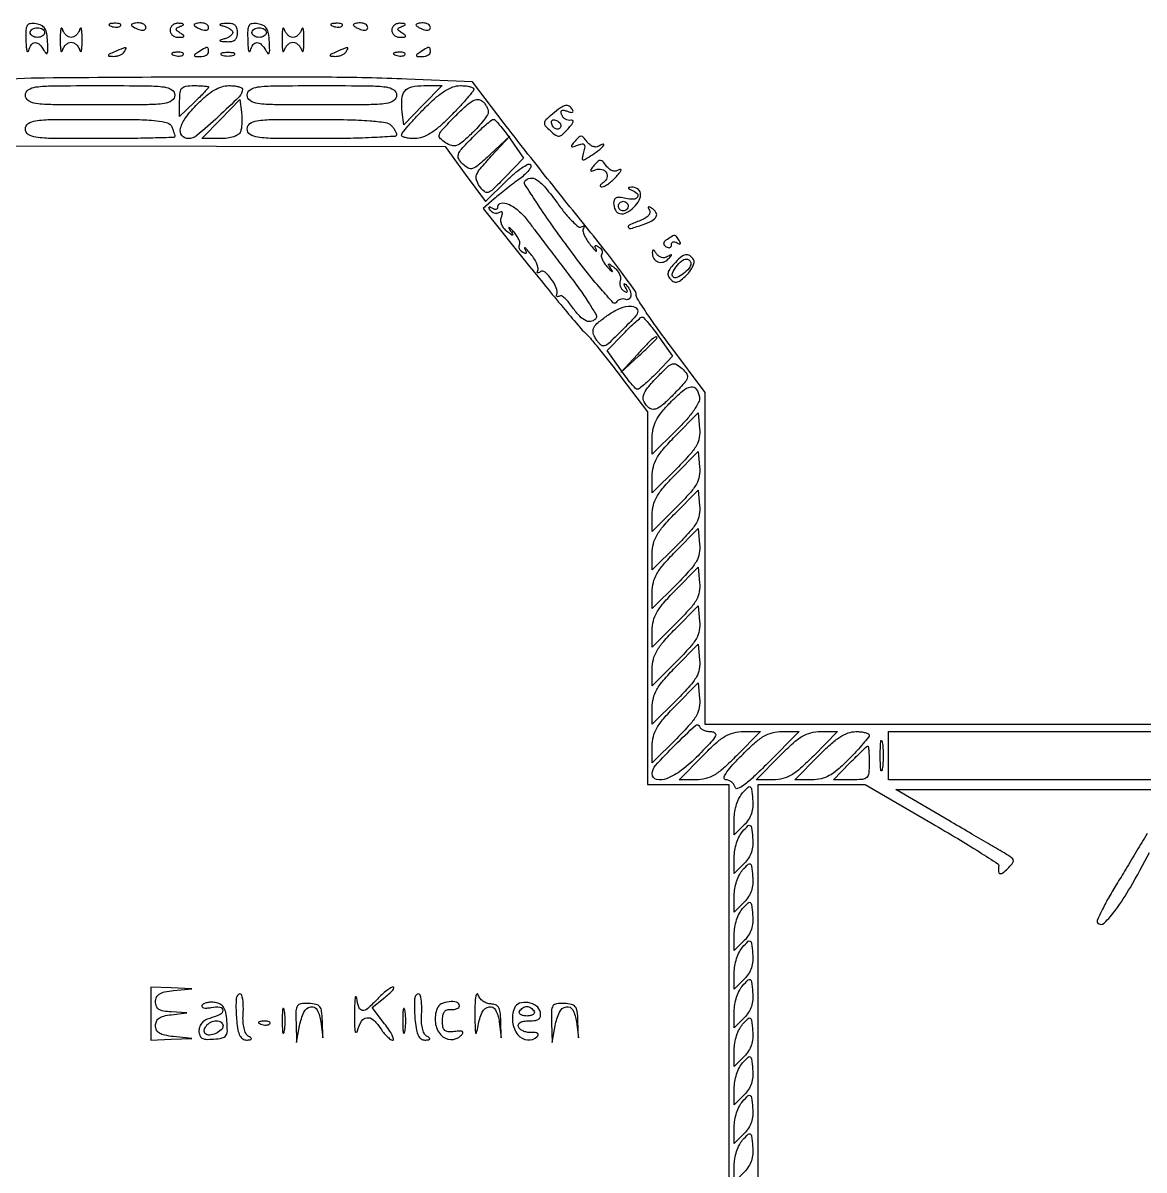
# Model space of a CAD drawing. Extents: x 17 to 822, y 5 to 559.
# Drawn here: x 145.5 to 378, y 321 to 559 of the extents above; entities that cross this region are included whole.
import ezdxf

# ---------------------------------------------------------------- set-up
doc = ezdxf.new("R2010")
doc.units = 0

msp = doc.modelspace()

# ---------------------------------------------------------------- linework, layer by layer
for points in [[(31.304134, 16.008298, 0.000006), (186.307387, 15.865424, 0.000281)], [(407.500018, 413.5), (287.000031, 413.5), (287.000016, 447.912104), (287, 482.324207), (279.833333, 491.858818, -0.00589), (277.087259, 495.603255, -0.008671), (274.771875, 498.961233, -0.004739), (272.905149, 501.830222, -0.142798), (272.666667, 502.648224, 0.157361), (272.396225, 503.486248, 0.002894), (269.619292, 507.29398, 0.006835), (266.268445, 511.705727, 0.004478), (262.292626, 516.70151, -0.001581), (257.837647, 522.233303, -0.001231), (253.027617, 528.275211, -0.001244), (248.572318, 533.928742, -0.003021), (245.319973, 538.128995), (238.72136, 546.75799), (225.11068, 547.339052, 0.009526), (208.546865, 547.730277, 0.001974), (179.411825, 547.7482, 0.001479), (150.001182, 547.563133, 0.018194), (138.793369, 547.051308)], [(138.286179, 533.5), (185.670454, 533.423366), (233.054728, 533.346732), (237.227911, 527.66198), (241.401093, 521.977227), (245.679581, 526.176246, -0.017067), (247.375151, 527.730352, -0.027739), (248.927197, 528.915869, -0.026734), (250.199865, 529.684607, -0.330093), (250.727205, 529.606128, -0.304125), (250.815373, 529.159554, -0.0625), (250.394952, 528.42593, -0.046498), (249.602879, 527.555238, -0.027681), (248.516068, 526.668496, 0.006023), (247.208168, 525.692535, 0.004068), (245.739176, 524.549496, 0.004098), (244.336832, 523.421066, 0.008143), (243.24788, 522.5), (240.959964, 520.5), (250.569395, 508.5, 0.002262), (254.390561, 503.772224, 0.002974), (257.922725, 499.494431, 0.002168), (260.918522, 495.941297, 0.028371), (262.107915, 494.693807, -0.02887), (263.169851, 493.577771, -0.004704), (265.080525, 491.278852, -0.005171), (267.278421, 488.525498, -0.004534), (269.518502, 485.604785), (275, 478.321956), (275, 439.660978), (275, 401), (283.462201, 401), (291.924402, 401), (291.919472, 333), (291.914542, 265)], [(298, 303), (298, 401), (309.069271, 401), (320.138542, 401), (334.048247, 392.936929, -0.003746), (339.37403, 389.796183, -0.006091), (343.843366, 387.040599, -0.0016), (347.67245, 384.597697, -0.293128), (347.860555, 384.186929, 0.041063), (347.790106, 382.989541, 0.318972), (348.106425, 382.565446, 0.249644), (348.698198, 382.671227, 0.029816), (349.726969, 383.584112, 0.020577), (350.645926, 384.581988, 0.153362), (350.89312, 385.168703, 0.230465), (350.708661, 385.660814, 0.051348), (349.976969, 386.224647, 0.00538), (348.9635, 386.836539, 0.000284), (345.70261, 388.75527, 0.000447), (341.821232, 391.031469, 0.000325), (337.5, 393.556655), (326.5, 399.975098), (355.2186, 399.987549), (383.937199, 400)], [(378.625042, 390.834864, -0.001293), (376.461035, 387.19482, -0.001285), (374.212739, 383.457011, -0.001935), (372.231739, 380.21109, 0.009361), (370.556478, 377.372161, 0.014963), (369.24522, 374.880695, 0.008795), (368.273596, 372.800402, 0.31064), (368.366113, 372.300554, 0.408868), (369.73221, 372.288065, 0.042016), (372.077032, 374.963165, 0.028246), (375.162122, 379.679845, 0.009326), (379.162867, 386.932167, -0.005631)]]:
    msp.add_lwpolyline(points, format="xyb")
for points in [[(146.116001, 555.319551, 0.011639), (146.189529, 553.950072, 0.048371), (146.332266, 553.136056, 0.443513), (146.508581, 553.047456, 0.240996), (146.689326, 553.25, -0.081312), (147.241961, 554.494593, -0.247215), (148.026326, 554.929165, -0.210953), (148.931873, 554.55208, -0.062632), (149.842498, 553.316956, 0.053175), (150.288093, 552.688092, 0.54728), (150.54679, 552.728093, 0.108517), (150.6719, 553.346264, 0.008174), (150.615365, 555.066956, 0.0282), (150.429273, 556.823036, 0.101739), (150.029951, 557.868861, 0.140861), (149.332591, 558.484694, 0.075331), (148.223176, 558.819551, 0.061003), (147.006589, 558.844984, 0.236232), (146.387848, 558.452818, 0.128945), (146.114476, 557.521288, 0.014835)], [(150, 557, -0.148195), (149.884432, 556.618646, -0.098894), (149.559375, 556.29375, -0.082425), (149.073457, 556.074694, -0.064853), (148.5, 556, -0.064853), (147.926543, 556.074694, -0.082425), (147.440625, 556.29375, -0.098894), (147.115568, 556.618646, -0.148195), (147, 557, -0.148195), (147.115568, 557.381354, -0.098894), (147.440625, 557.70625, -0.082425), (147.926543, 557.925306, -0.064853), (148.5, 558, -0.064853), (149.073457, 557.925306, -0.082425), (149.559375, 557.70625, -0.098894), (149.884432, 557.381354, -0.148195)], [(153.232003, 555.5, 0.010016), (153.260811, 554.062099, 0.040136), (153.366341, 553.189062, 0.421517), (153.52268, 553.088315, 0.279395), (153.689326, 553.25, -0.068007), (153.965404, 553.918939, -0.068913), (154.409857, 554.485937, -0.075394), (154.948477, 554.868723, -0.117373), (155.5, 555, -0.117373), (156.051523, 554.868723, -0.075394), (156.590143, 554.485937, -0.068913), (157.034596, 553.918939, -0.068007), (157.310674, 553.25, 0.279395), (157.47732, 553.088315, 0.421517), (157.633659, 553.189062, 0.040136), (157.739189, 554.062099, 0.010016), (157.767997, 555.5, 0.010016), (157.739189, 556.937901, 0.040136), (157.633659, 557.810938, 0.421517), (157.47732, 557.911685, 0.279395), (157.310674, 557.75, -0.068007), (157.034596, 557.081061, -0.068913), (156.590143, 556.514063, -0.075394), (156.051523, 556.131277, -0.117373), (155.5, 556, -0.117373), (154.948477, 556.131277, -0.075394), (154.409857, 556.514063, -0.068913), (153.965404, 557.081061, -0.068007), (153.689326, 557.75, 0.279395), (153.52268, 557.911685, 0.421517), (153.366341, 557.810938, 0.040136), (153.260811, 556.937901, 0.010016)], [(163.8125, 558.316886, 0.051402), (164.359369, 558.160852, 0.05415), (164.916927, 558.123424, 0.060344), (165.402231, 558.202593, 0.126455), (165.729167, 558.395833, 0.296942), (165.77538, 558.614691, 0.208169), (165.592839, 558.799335, 0.077125), (165.112848, 558.910055, 0.028489), (164.416667, 558.921053, 0.018894), (163.670344, 558.862007, 0.168741), (163.37858, 558.720685, 0.470617), (163.395823, 558.538436, 0.054073)], [(168, 558.606989, 0.222225), (168.087111, 558.420671, 0.030693), (168.440625, 558.160341, 0.030395), (168.925442, 557.887494, 0.02136), (169.5, 557.638374, 0.055937), (170.074366, 557.488865, 0.100118), (170.559375, 557.516384, 0.147206), (170.877514, 557.710807, 0.184534), (171, 558.031385, 0.152681), (170.884506, 558.400789, 0.098158), (170.559375, 558.715469, 0.08088), (170.073532, 558.92777, 0.062722), (169.5, 559, 0.024748), (168.925176, 558.971531, 0.039339), (168.440625, 558.884553, 0.046727), (168.096084, 558.758929, 0.289661)], [(176, 557.5, 0.116238), (176.13455, 556.929049, 0.101436), (176.514062, 556.445123, 0.094034), (177.081711, 556.123084, 0.08452), (177.75, 556.015313, 0.015246), (178.635609, 556.050082, 0.278496), (178.857048, 556.205828, 0.3487), (178.795767, 556.439555, 0.019656), (178.136847, 556.894262, -0.022213), (177.426195, 557.390051, -0.233412), (177.273695, 557.69893, -0.275386), (177.436975, 557.972905, -0.029355), (178.136847, 558.300002, 0.023718), (178.709835, 558.559972, 0.438953), (178.757373, 558.731622, 0.232968), (178.5442, 558.864069, 0.013273), (177.75, 558.921053, 0.084943), (177.081752, 558.837493, 0.097345), (176.514062, 558.536184, 0.105533), (176.134948, 558.065902, 0.117584)], [(181, 558.606989, 0.222225), (181.087111, 558.420671, 0.030693), (181.440625, 558.160341, 0.030395), (181.925442, 557.887494, 0.02136), (182.5, 557.638374, 0.055937), (183.074366, 557.488865, 0.100118), (183.559375, 557.516384, 0.147206), (183.877514, 557.710807, 0.184534), (184, 558.031385, 0.152681), (183.884506, 558.400789, 0.098158), (183.559375, 558.715469, 0.08088), (183.073532, 558.92777, 0.062722), (182.5, 559, 0.024748), (181.925176, 558.971531, 0.039339), (181.440625, 558.884553, 0.046727), (181.096084, 558.758929, 0.289661)], [(187.25, 558.310674, -0.042954), (187.919656, 558.072686, -0.05393), (188.485938, 557.737018, -0.063987), (188.874169, 557.360086, -0.169692), (189, 557, -0.169692), (188.874169, 556.639914, -0.063987), (188.485938, 556.262982, -0.05393), (187.919656, 555.927314, -0.042954), (187.25, 555.689326, 0.01159), (186.4117, 555.449367, 0.541772), (186.37122, 555.306344, 0.197309), (186.607705, 555.187999, 0.005718), (187.75, 555.116001, 0.052892), (188.797666, 555.172814, 0.135122), (189.48325, 555.485975, 0.149531), (189.870529, 556.081183, 0.070109), (190, 557, 0.070109), (189.870529, 557.918817, 0.149531), (189.48325, 558.514025, 0.135122), (188.797666, 558.827186, 0.052892), (187.75, 558.883999, 0.005718), (186.607705, 558.812001, 0.197309), (186.37122, 558.693656, 0.541772), (186.4117, 558.550633, 0.01159)], [(192.116001, 555.319551, 0.011639), (192.189529, 553.950072, 0.048371), (192.332266, 553.136056, 0.443513), (192.508581, 553.047456, 0.240996), (192.689326, 553.25, -0.081312), (193.241961, 554.494593, -0.247215), (194.026326, 554.929165, -0.210953), (194.931873, 554.55208, -0.062632), (195.842498, 553.316956, 0.053175), (196.288093, 552.688092, 0.54728), (196.54679, 552.728093, 0.108517), (196.6719, 553.346264, 0.008174), (196.615365, 555.066956, 0.0282), (196.429273, 556.823036, 0.101739), (196.029951, 557.868861, 0.140861), (195.332591, 558.484694, 0.075331), (194.223176, 558.819551, 0.061003), (193.006589, 558.844984, 0.236232), (192.387848, 558.452818, 0.128945), (192.114476, 557.521288, 0.014835)], [(196, 557, -0.148195), (195.884432, 556.618646, -0.098894), (195.559375, 556.29375, -0.082425), (195.073457, 556.074694, -0.064853), (194.5, 556, -0.064853), (193.926543, 556.074694, -0.082425), (193.440625, 556.29375, -0.098894), (193.115568, 556.618646, -0.148195), (193, 557, -0.148195), (193.115568, 557.381354, -0.098894), (193.440625, 557.70625, -0.082425), (193.926543, 557.925306, -0.064853), (194.5, 558, -0.064853), (195.073457, 557.925306, -0.082425), (195.559375, 557.70625, -0.098894), (195.884432, 557.381354, -0.148195)], [(199.232003, 555.5, 0.010016), (199.260811, 554.062099, 0.040136), (199.366341, 553.189062, 0.421517), (199.52268, 553.088315, 0.279395), (199.689326, 553.25, -0.068007), (199.965404, 553.918939, -0.068913), (200.409857, 554.485937, -0.075394), (200.948477, 554.868723, -0.117373), (201.5, 555, -0.117373), (202.051523, 554.868723, -0.075394), (202.590143, 554.485937, -0.068913), (203.034596, 553.918939, -0.068007), (203.310674, 553.25, 0.279395), (203.47732, 553.088315, 0.421517), (203.633659, 553.189062, 0.040136), (203.739189, 554.062099, 0.010016), (203.767997, 555.5, 0.010016), (203.739189, 556.937901, 0.040136), (203.633659, 557.810938, 0.421517), (203.47732, 557.911685, 0.279395), (203.310674, 557.75, -0.068007), (203.034596, 557.081061, -0.068913), (202.590143, 556.514063, -0.075394), (202.051523, 556.131277, -0.117373), (201.5, 556, -0.117373), (200.948477, 556.131277, -0.075394), (200.409857, 556.514063, -0.068913), (199.965404, 557.081061, -0.068007), (199.689326, 557.75, 0.279395), (199.52268, 557.911685, 0.421517), (199.366341, 557.810938, 0.040136), (199.260811, 556.937901, 0.010016)], [(209.8125, 558.316886, 0.051402), (210.359369, 558.160852, 0.05415), (210.916927, 558.123424, 0.060344), (211.402231, 558.202593, 0.126455), (211.729167, 558.395833, 0.296942), (211.77538, 558.614691, 0.208169), (211.592839, 558.799335, 0.077125), (211.112848, 558.910055, 0.028489), (210.416667, 558.921053, 0.018894), (209.670344, 558.862007, 0.168741), (209.37858, 558.720685, 0.470617), (209.395823, 558.538436, 0.054073)], [(214, 558.606989, 0.222225), (214.087111, 558.420671, 0.030693), (214.440625, 558.160341, 0.030395), (214.925442, 557.887494, 0.02136), (215.5, 557.638374, 0.055937), (216.074366, 557.488865, 0.100118), (216.559375, 557.516384, 0.147206), (216.877514, 557.710807, 0.184534), (217, 558.031385, 0.152681), (216.884506, 558.400789, 0.098158), (216.559375, 558.715469, 0.08088), (216.073532, 558.92777, 0.062722), (215.5, 559, 0.024748), (214.925176, 558.971531, 0.039339), (214.440625, 558.884553, 0.046727), (214.096084, 558.758929, 0.289661)], [(222, 557.5, 0.116238), (222.13455, 556.929049, 0.101436), (222.514062, 556.445123, 0.094034), (223.081711, 556.123084, 0.08452), (223.75, 556.015313, 0.015246), (224.635609, 556.050082, 0.278496), (224.857048, 556.205828, 0.3487), (224.795767, 556.439555, 0.019656), (224.136847, 556.894262, -0.022213), (223.426195, 557.390051, -0.233412), (223.273695, 557.69893, -0.275386), (223.436975, 557.972905, -0.029355), (224.136847, 558.300002, 0.023718), (224.709835, 558.559972, 0.438953), (224.757373, 558.731622, 0.232968), (224.5442, 558.864069, 0.013273), (223.75, 558.921053, 0.084943), (223.081752, 558.837493, 0.097345), (222.514062, 558.536184, 0.105533), (222.134948, 558.065902, 0.117584)], [(227, 558.606989, 0.222225), (227.087111, 558.420671, 0.030693), (227.440625, 558.160341, 0.030395), (227.925442, 557.887494, 0.02136), (228.5, 557.638374, 0.055937), (229.074366, 557.488865, 0.100118), (229.559375, 557.516384, 0.147206), (229.877514, 557.710807, 0.184534), (230, 558.031385, 0.152681), (229.884506, 558.400789, 0.098158), (229.559375, 558.715469, 0.08088), (229.073532, 558.92777, 0.062722), (228.5, 559, 0.024748), (227.925176, 558.971531, 0.039339), (227.440625, 558.884553, 0.046727), (227.096084, 558.758929, 0.289661)], [(164.5, 553, 0.007086), (163.414842, 552.515361, 0.206801), (163.217153, 552.2939, 0.479221), (163.320418, 552.13381, 0.015651), (164.190983, 552.070285, 0.054957), (164.883647, 552.117642, 0.051224), (165.566787, 552.314396, 0.054947), (166.14007, 552.622072, 0.104092), (166.5, 553, 0.02781), (166.876953, 553.693352, 0.550582), (166.769967, 553.862409, 0.099104), (166.328061, 553.773951, 0.002683)], [(176.8125, 552.316886, 0.051402), (177.359369, 552.160852, 0.05415), (177.916927, 552.123424, 0.060344), (178.402231, 552.202593, 0.126455), (178.729167, 552.395833, 0.296942), (178.77538, 552.614691, 0.208169), (178.592839, 552.799335, 0.077125), (178.112848, 552.910055, 0.028489), (177.416667, 552.921053, 0.018894), (176.670344, 552.862007, 0.168741), (176.37858, 552.720685, 0.470617), (176.395823, 552.538436, 0.054073)], [(182, 553, 0.011213), (181.169589, 552.436556, 0.309569), (181.083458, 552.201904, 0.327416), (181.271084, 552.047261, 0.011938), (182.25, 552.015313, 0.055234), (182.919445, 552.083567, 0.075283), (183.485938, 552.298248, 0.095191), (183.865757, 552.619685, 0.17131), (184, 553, 0.042895), (183.938046, 553.720828, 0.364836), (183.707705, 553.914708, 0.137048), (183.26282, 553.790433, 0.007234)], [(186.75, 552.337719, 0.057986), (187.320008, 552.181385, 0.037979), (188, 552.12966, 0.037979), (188.679992, 552.181385, 0.057986), (189.25, 552.337719, 0.174857), (189.459382, 552.525001, 0.447206), (189.398438, 552.693942, 0.078554), (188.89144, 552.810911, 0.017491), (188, 552.842105, 0.017491), (187.10856, 552.810911, 0.078554), (186.601562, 552.693942, 0.447206), (186.540618, 552.525001, 0.174857)], [(210.5, 553, 0.007086), (209.414842, 552.515361, 0.206801), (209.217153, 552.2939, 0.479221), (209.320418, 552.13381, 0.015651), (210.190983, 552.070285, 0.054957), (210.883647, 552.117642, 0.051224), (211.566787, 552.314396, 0.054947), (212.14007, 552.622072, 0.104092), (212.5, 553, 0.02781), (212.876953, 553.693352, 0.550582), (212.769967, 553.862409, 0.099104), (212.328061, 553.773951, 0.002683)], [(222.8125, 552.316886, 0.051402), (223.359369, 552.160852, 0.05415), (223.916927, 552.123424, 0.060344), (224.402231, 552.202593, 0.126455), (224.729167, 552.395833, 0.296942), (224.77538, 552.614691, 0.208169), (224.592839, 552.799335, 0.077125), (224.112848, 552.910055, 0.028489), (223.416667, 552.921053, 0.018894), (222.670344, 552.862007, 0.168741), (222.37858, 552.720685, 0.470617), (222.395823, 552.538436, 0.054073)], [(228, 553, 0.011213), (227.169589, 552.436556, 0.309569), (227.083458, 552.201904, 0.327416), (227.271084, 552.047261, 0.011938), (228.25, 552.015313, 0.055234), (228.919445, 552.083567, 0.075283), (229.485938, 552.298248, 0.095191), (229.865757, 552.619685, 0.17131), (230, 553, 0.042895), (229.938046, 553.720828, 0.364836), (229.707705, 553.914708, 0.137048), (229.26282, 553.790433, 0.007234)], [(177, 544, -0.250083), (176.402252, 542.879642, -0.116079), (174.8125, 542.282258, -0.02996), (171.302909, 542.041753, -0.00213), (161.5, 542, -0.00213), (151.697091, 542.041753, -0.02996), (148.1875, 542.282258, -0.116079), (146.597748, 542.879642, -0.250083), (146, 544, -0.250083), (146.597748, 545.120358, -0.116079), (148.1875, 545.717742, -0.02996), (151.697091, 545.958247, -0.00213), (161.5, 546, -0.00213), (171.302909, 545.958247, -0.02996), (174.8125, 545.717742, -0.116079), (176.402252, 545.120358, -0.250083)], [(184, 545.687091, -0.187632), (183.922013, 545.486588, -0.003317), (183.11875, 544.621808, -0.007831), (182.149798, 543.624204, -0.005081), (181, 542.5), (178, 539.625818), (178, 542.812909, -0.026602), (178.09728, 544.640028, -0.163634), (178.485324, 545.484409, -0.174494), (179.290099, 545.893327, -0.031162), (181, 546, -0.009786), (182.150236, 545.977485, -0.016197), (183.11875, 545.908083, -0.01007), (183.892246, 545.811623, -0.37258)], [(191, 545.284349, -0.199999), (190.325062, 543.66449, -0.009741), (186.024973, 539.56324, -0.010379), (181.5841, 535.656528, -0.176999), (179.787592, 535, -0.229407), (178.458194, 535.643829, -0.236388), (178.161808, 537.07272, -0.096023), (179.27703, 539.374419, -0.032724), (181.702948, 542.207837, -0.0237), (183.529085, 543.908755, -0.043625), (185.186141, 545.080088, -0.054218), (186.728509, 545.768502, -0.078026), (188.202948, 546, -0.024159), (189.274852, 545.948177, -0.038486), (190.178366, 545.789778, -0.045244), (190.822646, 545.561211, -0.292829)], [(223, 544, -0.250083), (222.402252, 542.879642, -0.116079), (220.8125, 542.282258, -0.02996), (217.302909, 542.041753, -0.00213), (207.5, 542, -0.00213), (197.697091, 542.041753, -0.02996), (194.1875, 542.282258, -0.116079), (192.597748, 542.879642, -0.250083), (192, 544, -0.250083), (192.597748, 545.120358, -0.116079), (194.1875, 545.717742, -0.02996), (197.697091, 545.958247, -0.00213), (207.5, 546, -0.00213), (217.302909, 545.958247, -0.02996), (220.8125, 545.717742, -0.116079), (222.402252, 545.120358, -0.250083)], [(239, 545.284349, -0.173001), (238.840411, 544.836915, -0.005802), (237.61573, 543.373518, -0.010375), (236.093342, 541.669553, -0.006974), (234.287592, 539.784349, -0.01663), (231.937541, 537.552005, -0.039678), (230.018414, 536.101699, -0.054481), (228.34728, 535.275865, -0.087755), (226.787592, 535, -0.024242), (225.719317, 535.051825, -0.038607), (224.818855, 535.210222, -0.045454), (224.177014, 535.438816, -0.29238), (224, 535.715651, -0.173001), (224.159589, 536.163085, -0.005802), (225.38427, 537.626482, -0.010375), (226.906658, 539.330447, -0.006974), (228.712408, 541.215651, -0.01663), (231.062459, 543.447995, -0.039678), (232.981586, 544.898301, -0.054481), (234.65272, 545.724135, -0.087755), (236.212408, 546, -0.024242), (237.280683, 545.948175, -0.038607), (238.181145, 545.789778, -0.045454), (238.822986, 545.561184, -0.29238)], [(228.452948, 541.938255), (224.5, 537.87651), (224.175426, 540.522727, -0.043754), (224.080317, 543.271009, -0.159963), (224.702746, 544.875298, -0.170945), (226.123528, 545.736333, -0.051601), (228.671563, 546), (232.405896, 546)], [(190.605958, 536.415527, -0.157574), (190.132965, 535.829403, -0.065005), (189.203558, 535.381129, -0.050385), (187.911344, 535.093666, -0.029561), (186.328437, 535), (182.594104, 535), (186.547052, 539.061745), (190.5, 543.12349), (190.824574, 540.477273, -0.02335), (190.908902, 539.360298, -0.020611), (190.894242, 538.19257, -0.021124), (190.792943, 537.14076, -0.0571)], [(242, 540.573722, -0.143353), (241.811712, 539.930491, -0.019837), (241.006469, 538.776399, -0.021398), (239.91291, 537.455875, -0.016645), (238.617768, 536.114145, -0.013773), (236.607975, 534.270774, -0.092847), (235.446352, 533.590896, -0.160928), (234.419088, 533.564957, -0.066189), (233.135048, 534.147734, -0.064207), (232.024921, 535.057421, -0.28532), (231.864532, 535.847816, -0.099658), (232.524932, 536.914572, -0.00576), (235.198253, 539.702005, -0.012943), (237.332205, 541.766629, -0.055512), (238.757478, 542.81039, -0.113952), (239.813247, 543.130345, -0.192334), (240.680973, 542.849805, -0.047099), (241.185666, 542.343642, -0.041171), (241.612536, 541.729644, -0.043312), (241.905445, 541.105283, -0.088248)], [(255.28807, 540.087265, 0.015873), (253.954518, 538.900409, 0.175181), (253.639092, 538.271601, 0.216136), (253.834744, 537.655768, 0.025478), (254.875756, 536.612439, 0.030413), (255.988112, 535.722526, 0.186214), (256.688216, 535.546935, 0.158855), (257.388354, 535.874453, 0.020654), (258.559624, 537.065884, 0.018182), (259.302543, 537.949334, 0.091816), (259.598728, 538.518633, 0.36675), (259.486264, 538.779938, 0.176133), (259.096938, 538.823979, -0.103454), (258.543839, 538.807453, -0.088302), (257.995425, 539.009165, -0.085493), (257.53582, 539.395635, -0.088463), (257.23855, 539.90935, -0.061007), (257.098117, 540.519407, -0.282402), (257.247585, 540.831952, -0.202773), (257.653478, 540.903353, -0.035118), (258.415488, 540.670804, 0.030934), (259.067115, 540.465972, 0.138102), (259.463634, 540.478569, 0.341176), (259.598473, 540.672737, 0.126411), (259.492921, 541.011454, 0.10949), (258.803369, 541.720182, 0.202021), (258.026028, 541.863502, 0.101786), (256.980608, 541.397619, 0.018357)], [(176.393011, 537.418213, -0.008099), (176.625425, 536.781926, -0.009838), (176.821697, 536.178225, -0.008575), (176.967516, 535.666328, -0.065182), (177, 535.418213, -0.405502), (176.834313, 535.247507, -0.000715), (172.446875, 535.12285, -0.004215), (167.443448, 535.030055, -0.002528), (161.5, 535, -0.00213), (151.697091, 535.041753, -0.02996), (148.1875, 535.282258, -0.116079), (146.597748, 535.879642, -0.250083), (146, 537, -0.244228), (146.58024, 538.117051, -0.120363), (148.111626, 538.716427, -0.031141), (151.49523, 538.957853, -0.002242), (160.893011, 539, -0.003253), (169.136415, 538.946369, -0.022175), (173.196295, 538.713258, -0.045916), (175.471903, 538.267429, -0.233921)], [(221.8, 537.8, -0.030136), (222.259244, 537.28179, -0.031128), (222.6475, 536.7175, -0.032763), (222.919239, 536.188996, -0.102712), (223, 535.8, -0.396193), (222.695791, 535.476347, -0.002587), (218.446875, 535.235, -0.008054), (213.44334, 535.057506, -0.004838), (207.5, 535, -0.00213), (197.697091, 535.041753, -0.02996), (194.1875, 535.282258, -0.116079), (192.597748, 535.879642, -0.250083), (192, 537, -0.238257), (192.562695, 538.113827, -0.124704), (194.0375, 538.715035, -0.032387), (197.297989, 538.957434, -0.002364), (206.3, 539, -0.005146), (212.820844, 538.932882, -0.014171), (217.412791, 538.708042, -0.014283), (220.66402, 538.362674, -0.164203)], [(246.52779, 534.959899), (249.327581, 530.919799), (245.488269, 526.987986, -0.006397), (242.959911, 524.464128, -0.108162), (241.964746, 523.845428, -0.276738), (241.184952, 524.002868, -0.055206), (240.206689, 525.115297, -0.074364), (239.5552, 526.421833, -0.173154), (239.586265, 527.500008, -0.084582), (240.366341, 528.799969, -0.009861), (242.632211, 531.337211), (246.5, 535.5), (242.4611, 531.753186, -0.008464), (239.932529, 529.485893, -0.093549), (238.763403, 528.80482, -0.213118), (237.831583, 528.878607, -0.071729), (236.714286, 529.714286, -0.068292), (235.872613, 530.823694, -0.218454), (235.797933, 531.726809, -0.09797), (236.467405, 532.836187, -0.008804), (238.706134, 535.2111, -0.008322), (240.171701, 536.662834, -0.012169), (241.513274, 537.887011, -0.007663), (242.66425, 538.856488, -0.172864), (243.066947, 539, -0.208174), (243.441931, 538.836804, -0.010375), (244.356253, 537.81322, -0.015266), (245.407032, 536.507946, -0.010314)], [(257.075, 537.725, -0.175736), (256.786965, 537.130242, -0.239194), (256.227257, 536.955686, -0.167686), (255.586752, 537.305209, -0.104687), (255.15, 538.05, -0.089632), (255.088424, 538.477775, -0.189618), (255.22, 538.78, -0.189618), (255.522225, 538.911576, -0.089632), (255.95, 538.85, -0.053161), (256.403407, 538.64317, -0.062883), (256.775469, 538.354531, -0.073742), (257.014704, 538.031991, -0.149613)], [(259.990205, 534.488198, 0.009151), (259.288769, 533.610828, 0.313976), (259.276768, 533.359232, 0.346988), (259.5023, 533.27894, 0.010113), (260.519296, 533.645778, -0.036332), (261.446308, 533.926227, -0.275427), (261.862868, 533.789854, -0.22166), (261.997566, 533.322526, -0.02504), (261.766442, 532.214877, 0.014202), (261.461802, 530.898233, 0.387108), (261.630392, 530.616799, 0.214971), (262.05434, 530.6727, 0.006361), (263.605703, 531.661216, 0.022223), (265.104593, 532.741452, 0.070892), (265.952603, 533.633077, 0.722211), (265.797432, 533.844931, 0.060385), (264.848296, 533.406242, -0.144955), (264.315966, 533.261394, -0.090242), (263.677515, 533.392299, -0.07648), (263.031072, 533.77532, -0.063051), (262.479944, 534.358315, 0.026092), (261.741444, 535.264963, 0.198279), (261.25402, 535.49658, 0.206838), (260.757585, 535.312095, 0.028594)], [(263.990205, 529.488198, 0.008368), (263.298475, 528.625744, 0.238206), (263.245667, 528.353451, 0.422993), (263.427734, 528.255326, 0.015098), (264.257406, 528.545281, -0.152226), (265.546454, 528.628249, -0.1982), (266.493368, 527.939019, -0.221245), (266.618813, 526.851164, -0.173078), (265.878115, 525.903509, 0.033608), (265.415766, 525.565127, 0.14175), (265.226481, 525.282537, 0.354094), (265.299322, 525.095887, 0.126697), (265.595012, 525.015313, 0.128198), (266.141057, 525.149531, 0.031822), (266.927955, 525.642492, 0.030445), (267.785306, 526.341695, 0.026446), (268.595012, 527.171894, 0.014818), (269.250874, 527.965924, 0.075955), (269.528659, 528.463548, 0.521637), (269.428805, 528.60823, 0.135033), (269.098296, 528.519119, -0.097724), (268.422211, 528.282267, -0.113559), (267.744548, 528.339332, -0.098713), (267.08921, 528.703282, -0.058989), (266.479944, 529.358315, 0.026092), (265.741444, 530.264963, 0.198279), (265.25402, 530.49658, 0.206838), (264.757585, 530.312095, 0.028594)], [(256.400303, 521.51231, 0.016526), (257.967828, 519.470225, 0.026495), (259.449878, 517.849401, 0.024563), (260.710635, 516.725661, 0.31825), (261.304812, 516.688384, -0.036721), (261.660167, 516.87346, -0.265087), (261.844745, 516.852794, -0.33824), (261.890983, 516.697121, -0.04753), (261.732721, 516.37655, 0.194423), (261.643178, 515.853409, 0.045954), (261.915727, 514.991833, 0.040632), (262.438214, 513.986857, 0.030425), (263.164989, 512.972042, 0.008249), (263.899281, 512.098173, 0.038875), (264.365785, 511.638737, 0.584926), (264.470221, 511.677864, 0.161235), (264.432268, 511.904508, -0.023246), (264.147453, 512.510833, -0.24351), (264.170049, 512.775832, -0.368845), (264.373822, 512.839153, -0.03705), (264.861803, 512.58541, -0.068881), (265.271022, 512.246897, -0.085138), (265.538603, 511.831509, -0.099918), (265.626266, 511.406111, -0.140317), (265.521672, 511.035066, 0.193843), (265.44443, 510.586798, 0.053151), (265.6733, 509.892678, 0.045441), (266.12496, 509.095585, 0.034042), (266.75536, 508.307034, 0.007923), (267.393886, 507.632935, 0.088403), (267.693762, 507.418715, 0.712347), (267.763599, 507.48976, 0.028183), (267.5, 507.95287, -0.005546), (266.927513, 508.86051, -0.485751), (266.975998, 508.992214, -0.245769), (267.178456, 508.957815, -0.003447), (268.190559, 508.176887, -0.059164), (268.799081, 507.572171, -0.062753), (269.235076, 506.853003, -0.070278), (269.441504, 506.133326, -0.127031), (269.372385, 505.528038, 0.09401), (269.270469, 504.964567, 0.080651), (269.372256, 504.369761, 0.080296), (269.65774, 503.835416, 0.091829), (270.086335, 503.446642, 0.02704), (270.625349, 503.152523, 0.380711), (270.82037, 503.209045, 0.259092), (270.833839, 503.457632, 0.018201), (270.494183, 504.095492, -0.016184), (270.221268, 504.603071, -0.132411), (270.170066, 504.858705, -0.551891), (270.269733, 504.912714, -0.056648), (270.535286, 504.721056, -0.096031), (271.309781, 503.682958, -0.115544), (271.574211, 502.497329, -0.217141), (271.229404, 501.761619, -0.274415), (270.502505, 501.637412, 0.08791), (269.953647, 501.74356, 0.079533), (269.381088, 501.661084, 0.081197), (268.873181, 501.407013, 0.098151), (268.510732, 501.017365, -0.495161), (267.91615, 500.959099, -0.008383), (265.380915, 503.779653, -0.013381), (262.246757, 507.587561, -0.006529), (258.444564, 512.601285, -0.005486), (254.88854, 517.532141, -0.008812), (251.977688, 521.821782, -0.003306), (249.59773, 525.518814, -0.287265), (249.593999, 526.152094, -0.232883), (250.668764, 526.825338, -0.176895), (252.036008, 526.478897, -0.070985), (253.870581, 524.803554, -0.016845)], [(271.75, 524.337719, -0.093683), (272.867123, 523.621129, -0.374782), (272.939233, 522.87595, -0.235927), (272.066816, 522.414278, -0.067414), (270.5, 522.589356, 0.029319), (269.287975, 522.819041, 0.121077), (268.552141, 522.736044, 0.202175), (268.146742, 522.356652, 0.105275), (268, 521.667425, 0.118273), (268.356847, 520.179949, 0.226831), (269.309354, 519.450151, 0.175879), (270.692514, 519.645814, 0.074305), (272.222222, 520.777778, 0.076089), (273.306798, 522.254378, 0.153476), (273.558587, 523.6616, 0.226151), (272.948642, 524.608315, 0.156209), (271.690983, 524.921053, 0.020128), (271.153279, 524.863602, 0.400844), (271.060469, 524.744421, 0.263902), (271.169673, 524.590437, 0.013592)], [(250.163829, 518, -0.000069), (251.579689, 516.139171, -0.000019), (253.816995, 513.197662, -0.000019), (256.354777, 509.860578, -0.00002), (258.859443, 506.56651, -0.008413), (261.135005, 503.466601, -0.013256), (262.971156, 500.723633, -0.007226), (264.392171, 498.400338, -0.278927), (264.386597, 497.81651, -0.184358), (263.476374, 497.120812, -0.176676), (262.31461, 497.192658, -0.101678), (260.958125, 498.149165, -0.040944), (259.539591, 499.931852, 0.02565), (258.729337, 501.016535, 0.040059), (257.915832, 501.850566, 0.047528), (257.205992, 502.36033, 0.277132), (256.764815, 502.354648, -0.062942), (256.46895, 502.219724, -0.20525), (256.259353, 502.241334, -0.252949), (256.158795, 502.399024, -0.088325), (256.187675, 502.67567, 0.173011), (256.101543, 504.053798, 0.055147), (255.073437, 505.869449, 0.058266), (253.765966, 507.296166, 0.327553), (252.795318, 507.3735, -0.03243), (252.400261, 507.163422, -0.219948), (252.184668, 507.165384, -0.37881), (252.121915, 507.311977, -0.058527), (252.267279, 507.62345, 0.194423), (252.356822, 508.146591, 0.045954), (252.084273, 509.008167, 0.040632), (251.561786, 510.013143, 0.030425), (250.835011, 511.027958, 0.008249), (250.100719, 511.901827, 0.038875), (249.634215, 512.361263, 0.584926), (249.529779, 512.322136, 0.161235), (249.567732, 512.095492, -0.023246), (249.852547, 511.489167, -0.24351), (249.829951, 511.224168, -0.368845), (249.626178, 511.160847, -0.03705), (249.138197, 511.41459, -0.068881), (248.728978, 511.753103, -0.085138), (248.461397, 512.168491, -0.099918), (248.373734, 512.593889, -0.140317), (248.478328, 512.964934, 0.193843), (248.55557, 513.413202, 0.053151), (248.3267, 514.107322, 0.045441), (247.87504, 514.904415, 0.034042), (247.24464, 515.692966, 0.007923), (246.606114, 516.367065, 0.088403), (246.306238, 516.581285, 0.712347), (246.236401, 516.51024, 0.028183), (246.5, 516.04713, -0.005546), (247.072487, 515.13949, -0.485751), (247.024002, 515.007786, -0.245769), (246.821544, 515.042185, -0.003447), (245.809441, 515.823113, -0.067113), (245.190421, 516.458056, -0.071053), (244.775861, 517.222692, -0.076849), (244.6137, 518.01635, -0.104012), (244.72938, 518.737158, 0.030656), (244.934527, 519.388523, 0.186568), (244.891256, 519.732679, 0.347361), (244.664036, 519.830946, 0.07341), (244.239037, 519.647733, -0.105516), (243.763612, 519.477779, -0.099246), (243.249009, 519.51116, -0.096295), (242.774596, 519.743035, -0.092918), (242.41459, 520.138197, -0.02762), (242.158708, 520.608429, -0.309012), (242.19018, 520.808164, -0.323892), (242.383813, 520.845132, -0.028948), (242.845492, 520.595492, 0.06032), (243.287821, 520.390979, 0.128926), (243.660863, 520.370011, 0.19147), (243.904759, 520.529335, 0.154662), (244, 520.829872, -0.362283), (244.664976, 521.627175, -0.153923), (246.147711, 521.440931, -0.073655), (248.225503, 520.087194, -0.048974)], [(271, 521, -0.099038), (270.923658, 520.618362, -0.097945), (270.70625, 520.29375, -0.097945), (270.381638, 520.076342, -0.099038), (270, 520, -0.099038), (269.618362, 520.076342, -0.097945), (269.29375, 520.29375, -0.097945), (269.076342, 520.618362, -0.099038), (269, 521, -0.099038), (269.076342, 521.381638, -0.097945), (269.29375, 521.70625, -0.097945), (269.618362, 521.923658, -0.099038), (270, 522, -0.099038), (270.381638, 521.923658, -0.097945), (270.70625, 521.70625, -0.097945), (270.923658, 521.381638, -0.099038)], [(275.405666, 520.152636, -0.188393), (275.504896, 519.610874, -0.131435), (275.23019, 519.045998, -0.084069), (274.56702, 518.499727, -0.039515), (273.560174, 518.022878, 0.011521), (271.237344, 517.077928, 0.431089), (271.063074, 516.596569, 0.3635), (271.589393, 516.369801, 0.011238), (274, 517.149845, 0.033751), (275.954823, 517.983031, 0.153359), (276.828563, 518.838322, 0.281544), (276.778685, 519.710015, 0.10316), (275.845492, 520.595492, 0.028996), (275.386492, 520.843627, 0.316598), (275.190888, 520.808921, 0.314883), (275.156815, 520.612613, 0.028838)], [(279.143237, 514.109687, 0.045108), (278.582121, 513.678736, 0.167837), (278.374236, 513.291912, 0.218762), (278.475495, 512.9263, 0.079241), (278.893237, 512.565983, 0.077755), (279.316391, 512.387886, 0.155459), (279.674888, 512.411318, 0.185647), (279.912489, 512.628633, 0.116231), (280, 513, -0.123177), (280.092106, 513.368206, -0.188059), (280.339137, 513.580013, -0.150165), (280.712876, 513.594561, -0.073727), (281.154508, 513.404508, 0.029004), (281.613152, 513.156574, 0.315645), (281.809017, 513.190983, 0.315645), (281.843426, 513.386848, 0.029004), (281.595492, 513.845492, 0.016654), (281.022996, 514.706327, 0.214002), (280.697122, 514.896811, 0.160859), (280.290386, 514.80941, 0.008533)], [(276.015313, 511.309017, 0.140771), (276.328112, 510.164773, 0.165926), (277.186348, 509.44863, 0.16358), (278.313382, 509.400989, 0.136655), (279.337132, 510.033837, 0.005334), (279.942597, 510.703852, 0.285821), (279.970055, 510.866377, 0.443662), (279.849306, 510.909938, 0.007094), (279.138197, 510.518589, -0.091885), (278.529106, 510.307213, -0.103987), (277.912265, 510.342073, -0.101734), (277.351451, 510.624449, -0.084441), (276.903509, 511.121885, 0.022578), (276.511572, 511.682951, 0.178934), (276.247977, 511.848863, 0.398269), (276.075417, 511.742976, 0.062466)], [(280.478616, 508.976371, 0.028786), (279.623685, 507.914836, 0.106035), (279.282812, 507.128776, 0.157279), (279.360632, 506.449774, 0.090064), (279.83474, 505.76526, 0.101151), (280.524009, 505.309938, 0.165231), (281.216491, 505.272046, 0.102576), (282.025921, 505.690646, 0.025927), (283.132467, 506.688023, 0.039766), (283.890046, 507.576741, 0.051919), (284.422968, 508.501762, 0.062184), (284.673357, 509.326601, 0.183026), (284.562339, 509.899134, 0.102083), (283.78118, 510.72591, 0.211191), (282.926584, 510.893845, 0.125118), (281.889272, 510.365396, 0.028788)], [(284, 509.122445, -0.17682), (283.630142, 508.109282, -0.055171), (282.439025, 506.975998, -0.057489), (281.113243, 506.189476, -0.310978), (280.333333, 506.333333, -0.310978), (280.189476, 507.113243, -0.057489), (280.975998, 508.439025, -0.055171), (282.109282, 509.630142, -0.17682), (283.122445, 510, -0.099038), (283.457353, 509.933005, -0.097945), (283.742218, 509.742218, -0.097945), (283.933005, 509.457353, -0.099038)], [(273, 499.190618, -0.191248), (272.61147, 498.211996, -0.006867), (269.752358, 495.261082, -0.006844), (266.81265, 492.38893, -0.192342), (265.839017, 492, -0.164269), (265.476867, 492.12228, -0.040352), (265.002772, 492.548197, -0.037009), (264.510404, 493.151823, -0.029721), (264.071606, 493.866203, -0.097394), (263.742409, 494.940977, -0.159637), (263.942308, 495.862748, -0.088569), (264.788185, 496.853186, -0.01722), (266.662458, 498.286454, -0.043527), (268.927008, 499.617587, -0.07582), (271.008316, 500.245623, -0.136674), (272.424315, 500.060566, -0.300913)], [(277.37077, 493.900859), (280.241541, 489.844421), (276.924604, 486.422211, -0.009368), (275.605277, 485.111082, -0.013489), (274.385841, 484.005274, -0.009199), (273.339862, 483.139886, -0.169804), (272.939834, 483, -0.207706), (272.561519, 483.164242, -0.010559), (271.646534, 484.185632, -0.015415), (270.595126, 485.489658, -0.01043), (269.474916, 487.036196), (266.677831, 491.072391), (270.035082, 494.536196, -0.007977), (271.361689, 495.86192, -0.01184), (272.568829, 496.976236, -0.007057), (273.605254, 497.86283, -0.185086), (273.946167, 497.978649, -0.203879), (274.268201, 497.826735, -0.007305), (275.1806, 496.77199, -0.012409), (276.230541, 495.456858, -0.00826)], [(272.946167, 490.25), (269.5, 486.5), (273.25, 489.946167, 0.004107), (274.687395, 491.289043, 0.006442), (275.898438, 492.469273, 0.00223), (276.919596, 493.49958, 0.196596), (277, 493.696167, 0.503731), (276.749449, 493.881757, 0.102567), (276.17594, 493.568348, 0.026699), (275.052752, 492.505211, 0.004068)], [(280.349253, 481.845621, -0.01465), (278.445551, 480.007023, -0.061627), (277.150641, 479.091136, -0.123747), (276.165293, 478.843451, -0.174939), (275.321856, 479.147846, -0.102627), (274.318738, 480.404849, -0.188786), (274.195334, 481.688819, -0.103169), (275.027974, 483.276629, -0.020302), (277.184528, 485.690385, -0.010785), (279.184468, 487.66667, -0.112102), (280.172953, 488.251976, -0.211313), (281.039567, 488.160504, -0.053527), (282.211924, 487.308211, -0.059918), (283.167293, 486.209085, -0.235322), (283.283471, 485.344743, -0.103653), (282.652381, 484.280353, -0.007934)], [(285.786947, 481.420472, -0.151229), (285.616354, 480.307155, -0.037956), (284.680012, 478.702114, -0.031075), (283.156803, 476.764049, -0.016185), (281.036947, 474.536392), (276, 469.575184), (276, 472.995429, -0.054554), (276.202281, 474.843871, -0.064319), (276.799558, 476.498278, -0.052157), (277.91131, 478.198358, -0.022538), (279.714502, 480.21967, -0.022277), (282.347614, 482.686252, -0.128953), (284.047297, 483.510897, -0.301428), (285.149042, 483.057625, -0.112172)], [(281.075486, 466.599296), (276, 461.52381), (276, 464.977556, -0.060561), (276.239608, 466.948552, -0.069715), (276.943844, 468.705849, -0.049032), (278.317484, 470.636724, -0.015041), (280.75, 473.26674), (285.5, 478.102178), (285.825486, 474.88848, -0.067581), (285.760517, 472.979469, -0.088072), (285.170847, 471.33692, -0.054366), (283.813767, 469.471666, -0.011948)], [(281.075486, 458.599296), (276, 453.52381), (276, 456.977556, -0.060561), (276.239608, 458.948552, -0.069715), (276.943844, 460.705849, -0.049032), (278.317484, 462.636724, -0.015041), (280.75, 465.26674), (285.5, 470.102178), (285.825486, 466.88848, -0.067581), (285.760517, 464.979469, -0.088072), (285.170847, 463.33692, -0.054366), (283.813767, 461.471666, -0.011948)], [(281.075486, 450.599296), (276, 445.52381), (276, 448.977556, -0.060561), (276.239608, 450.948552, -0.069715), (276.943844, 452.705849, -0.049032), (278.317484, 454.636724, -0.015041), (280.75, 457.26674), (285.5, 462.102178), (285.825486, 458.88848, -0.067581), (285.760517, 456.979469, -0.088072), (285.170847, 455.33692, -0.054366), (283.813767, 453.471666, -0.011948)], [(281.075486, 442.599296), (276, 437.52381), (276, 440.977556, -0.060561), (276.239608, 442.948552, -0.069715), (276.943844, 444.705849, -0.049032), (278.317484, 446.636724, -0.015041), (280.75, 449.26674), (285.5, 454.102178), (285.825486, 450.88848, -0.067581), (285.760517, 448.979469, -0.088072), (285.170847, 447.33692, -0.054366), (283.813767, 445.471666, -0.011948)], [(281.075486, 434.599296), (276, 429.52381), (276, 432.977556, -0.060561), (276.239608, 434.948552, -0.069715), (276.943844, 436.705849, -0.049032), (278.317484, 438.636724, -0.015041), (280.75, 441.26674), (285.5, 446.102178), (285.825486, 442.88848, -0.067581), (285.760517, 440.979469, -0.088072), (285.170847, 439.33692, -0.054366), (283.813767, 437.471666, -0.011948)], [(281.075486, 426.599296), (276, 421.52381), (276, 424.977556, -0.060561), (276.239608, 426.948552, -0.069715), (276.943844, 428.705849, -0.049032), (278.317484, 430.636724, -0.015041), (280.75, 433.26674), (285.5, 438.102178), (285.825486, 434.88848, -0.067581), (285.760517, 432.979469, -0.088072), (285.170847, 431.33692, -0.054366), (283.813767, 429.471666, -0.011948)], [(281.075486, 418.599296), (276, 413.52381), (276, 416.977556, -0.060561), (276.239608, 418.948552, -0.069715), (276.943844, 420.705849, -0.049032), (278.317484, 422.636724, -0.015041), (280.75, 425.26674), (285.5, 430.102178), (285.825486, 426.88848, -0.067581), (285.760517, 424.979469, -0.088072), (285.170847, 423.33692, -0.054366), (283.813767, 421.471666, -0.011948)], [(281.075486, 410.599296), (276, 405.52381), (276, 408.977556, -0.060561), (276.239608, 410.948552, -0.069715), (276.943844, 412.705849, -0.049032), (278.317484, 414.636724, -0.015041), (280.75, 417.26674), (285.5, 422.102178), (285.825486, 418.88848, -0.067581), (285.760517, 416.979469, -0.088072), (285.170847, 415.33692, -0.054366), (283.813767, 413.471666, -0.011948)], [(288.295741, 412, -0.192545), (289.040013, 411.702353, -0.34246), (289.133403, 411.084609, -0.061165), (288.190665, 409.797083, -0.005907), (285.5, 407, -0.034703), (282.103146, 403.999059, -0.068891), (278.98551, 402.22786, -0.152355), (276.913517, 402.068625, -0.349554), (276, 403.215651, -0.18759), (276.688861, 404.987118, -0.011054), (280.753497, 409.230825, -0.009804), (284.943286, 413.254959, -0.544574), (285.823828, 413.028515, 0.153045), (286.108611, 412.634199, 0.061901), (286.691374, 412.302126, 0.05345), (287.455811, 412.076093, 0.045205)], [(293.5, 407, -0.013881), (290.775541, 404.383369, -0.050502), (288.848439, 402.958915, -0.074139), (287.095308, 402.243178, -0.059972), (285.075184, 402), (281.575184, 402), (286.5, 407, -0.013881), (289.224459, 409.616631, -0.050502), (291.151561, 411.041085, -0.074139), (292.904692, 411.756822, -0.059972), (294.924816, 412), (298.424816, 412)], [(299.971112, 405.460774, -0.008531), (297.022711, 402.581293, -0.030534), (295.001261, 400.894268, -0.062219), (293.714826, 400.174459, -0.467611), (293.176676, 400.460774, 0.095814), (292.929417, 401.048723, 0.079299), (292.466847, 401.547852, 0.078156), (291.864804, 401.883926, 0.088515), (291.214268, 402, -0.460173), (290.892139, 402.376116, -0.107171), (291.234242, 403.263775, -0.038471), (292.416496, 404.792491, -0.010658), (294.5, 407, -0.013866), (297.227106, 409.619329, -0.05063), (299.153728, 411.042843, -0.074314), (300.907838, 411.757337, -0.059683), (302.93352, 412), (306.442223, 412)], [(309.5, 407, -0.013881), (306.775541, 404.383369, -0.050502), (304.848439, 402.958915, -0.074139), (303.095308, 402.243178, -0.059972), (301.075184, 402), (297.575184, 402), (302.5, 407, -0.013881), (305.224459, 409.616631, -0.050502), (307.151561, 411.041085, -0.074139), (308.904692, 411.756822, -0.059972), (310.924816, 412), (314.424816, 412)], [(321, 411.287852, -0.169628), (320.846383, 410.848075, -0.006877), (319.763839, 409.52534, -0.011363), (318.404226, 407.982481, -0.007738), (316.791792, 406.287852, -0.0179), (314.488775, 404.103429, -0.053994), (312.72415, 402.856134, -0.07211), (311.041585, 402.216191, -0.054923), (309.079384, 402), (305.575184, 402), (310.5, 407, -0.015568), (312.963524, 409.3501, -0.0389), (314.937491, 410.859911, -0.054415), (316.635484, 411.714889, -0.089674), (318.212408, 412, -0.024122), (319.280689, 411.948432, -0.038432), (320.181145, 411.790806, -0.04515), (320.823363, 411.56337, -0.293029)], [(323.716254, 404.25, -0.124239), (323.564074, 403.887591, -0.664672), (323.422038, 403.923438, -0.03126), (323.324637, 405.02938, -0.006336), (323.299664, 407, -0.006336), (323.324637, 408.97062, -0.03126), (323.422038, 410.076562, -0.664672), (323.564074, 410.112409, -0.124239), (323.716254, 409.75, -0.023547), (323.846019, 408.497782, -0.014044), (323.888098, 407, -0.014044), (323.846019, 405.502218, -0.023547)], [(321, 405.5, -0.022185), (320.904641, 403.351887, -0.182984), (320.485988, 402.486732, -0.172066), (319.585302, 402.08737, -0.019141), (317.303833, 402), (313.607666, 402), (317, 405.5, -0.004184), (318.322216, 406.841534, -0.006534), (319.485087, 407.971875, -0.002347), (320.498161, 408.922202, -0.189406), (320.696167, 409, -0.380905), (320.817698, 408.891704, -0.007113), (320.910749, 407.971875, -0.013507), (320.978147, 406.841983, -0.008142)], [(295.074385, 392.62994), (293, 390.555556), (293, 393.949037, -0.04452), (293.128658, 395.391137, -0.034688), (293.514063, 396.917625, -0.035682), (294.078852, 398.299514, -0.068313), (294.75, 399.289555, -0.013511), (295.893063, 400.494199, -0.351207), (296.309455, 400.53981, -0.223081), (296.582186, 400.109995, -0.006864), (296.824385, 397.970458, -0.042169), (296.847935, 396.368954, -0.061847), (296.577869, 394.987958, -0.064866), (295.992059, 393.763404, -0.052458)], [(295.074385, 384.62994), (293, 382.555556), (293, 385.949037, -0.04452), (293.128658, 387.391137, -0.034688), (293.514063, 388.917625, -0.035682), (294.078852, 390.299514, -0.068313), (294.75, 391.289555, -0.013511), (295.893063, 392.494199, -0.351207), (296.309455, 392.53981, -0.223081), (296.582186, 392.109995, -0.006864), (296.824385, 389.970458, -0.042169), (296.847935, 388.368954, -0.061847), (296.577869, 386.987958, -0.064866), (295.992059, 385.763404, -0.052458)], [(295.074385, 376.62994), (293, 374.555556), (293, 377.949037, -0.04452), (293.128658, 379.391137, -0.034688), (293.514063, 380.917625, -0.035682), (294.078852, 382.299514, -0.068313), (294.75, 383.289555, -0.013511), (295.893063, 384.494199, -0.351207), (296.309455, 384.53981, -0.223081), (296.582186, 384.109995, -0.006864), (296.824385, 381.970458, -0.042169), (296.847935, 380.368954, -0.061847), (296.577869, 378.987958, -0.064866), (295.992059, 377.763404, -0.052458)], [(295.074385, 368.62994), (293, 366.555556), (293, 369.949037, -0.04452), (293.128658, 371.391137, -0.034688), (293.514063, 372.917625, -0.035682), (294.078852, 374.299514, -0.068313), (294.75, 375.289555, -0.013511), (295.893063, 376.494199, -0.351207), (296.309455, 376.53981, -0.223081), (296.582186, 376.109995, -0.006864), (296.824385, 373.970458, -0.042169), (296.847935, 372.368954, -0.061847), (296.577869, 370.987958, -0.064866), (295.992059, 369.763404, -0.052458)], [(295.074385, 360.62994), (293, 358.555556), (293, 361.949037, -0.04452), (293.128658, 363.391137, -0.034688), (293.514063, 364.917625, -0.035682), (294.078852, 366.299514, -0.068313), (294.75, 367.289555, -0.013511), (295.893063, 368.494199, -0.351207), (296.309455, 368.53981, -0.223081), (296.582186, 368.109995, -0.006864), (296.824385, 365.970458, -0.042169), (296.847935, 364.368954, -0.061847), (296.577869, 362.987958, -0.064866), (295.992059, 361.763404, -0.052458)], [(295.074385, 352.62994), (293, 350.555556), (293, 353.949037, -0.04452), (293.128658, 355.391137, -0.034688), (293.514063, 356.917625, -0.035682), (294.078852, 358.299514, -0.068313), (294.75, 359.289555, -0.013511), (295.893063, 360.494199, -0.351207), (296.309455, 360.53981, -0.223081), (296.582186, 360.109995, -0.006864), (296.824385, 357.970458, -0.042169), (296.847935, 356.368954, -0.061847), (296.577869, 354.987958, -0.064866), (295.992059, 353.763404, -0.052458)], [(172, 353.5), (172, 348), (176.25, 348.168103), (180.5, 348.336206), (176.75, 348.728468, -0.023544), (174.90045, 349.010469, -0.086631), (173.801926, 349.438082, -0.143315), (173.213461, 350.079901, -0.114843), (173, 350.997007, -0.107856), (173.194515, 351.888254, -0.133118), (173.736778, 352.539363, -0.091052), (174.713994, 352.987618, -0.03126), (176.25, 353.276604), (179.5, 353.679926), (176.25, 353.839963, -0.028254), (174.641559, 354.010605, -0.103216), (173.689521, 354.37756, -0.156121), (173.179947, 354.998177, -0.094711), (173, 355.939635, -0.106875), (173.207372, 356.898712, -0.148219), (173.783897, 357.555808, -0.090066), (174.87313, 357.986668, -0.023205), (176.75, 358.271532), (180.5, 358.663794), (176.25, 358.831897), (172, 359)], [(189.833619, 357.000858, 0.068754), (189.709521, 356.335734, 0.011835), (189.679305, 355.05004, 0.01269), (189.718187, 353.528601, 0.011037), (189.834488, 351.938358, 0.022671), (190.096594, 350.08394, 0.072594), (190.500958, 348.906009, 0.124521), (191.079184, 348.251213, 0.153427), (191.855035, 348.015313, 0.018049), (192.650163, 348.051439, 0.279424), (192.862646, 348.20521, 0.340923), (192.802243, 348.434363, 0.022653), (192.207578, 348.850548, -0.14359), (191.70617, 349.42197, -0.050963), (191.346986, 350.459894, -0.043375), (191.152577, 351.794716, -0.031305), (191.159585, 353.299895, 0.027998), (191.186227, 355.665342, 0.074967), (190.86161, 357.314321, 0.420046), (190.356896, 357.54667, 0.22497)], [(214.249512, 353.5, 0.007206), (214.264244, 351.066119, 0.038369), (214.393189, 349.743203, 0.4918), (214.620121, 349.624251, 0.220201), (214.877263, 349.925861, -0.064765), (215.717592, 351.903242, -0.230011), (216.832633, 352.645706, -0.223553), (218.130863, 352.237586, -0.061653), (219.551275, 350.562088, 0.023687), (220.262611, 349.581137, 0.030203), (221.011804, 348.752613, 0.03105), (221.700033, 348.157256, 0.164226), (222.165901, 348, 0.490345), (222.347263, 348.234162, 0.050181), (222.065916, 348.997659, 0.033146), (221.439705, 350.092365, 0.016435), (220.51131, 351.396285), (217.920837, 354.79257), (220.595277, 356.896285, 0.016375), (221.557027, 357.705146, 0.038806), (222.201941, 358.382034, 0.091637), (222.440713, 358.818196, 0.510771), (222.309173, 359, 0.139879), (221.798742, 358.854353, 0.022776), (220.940879, 358.265625, 0.023582), (219.969622, 357.45721, 0.018828), (219, 356.5, -0.019815), (217.001061, 354.534426, -0.201579), (215.926929, 354.155031, -0.309496), (215.193355, 354.722701, -0.040416), (214.716254, 356.75, 0.210763), (214.55916, 356.997374, 0.552068), (214.407305, 356.929688, 0.027272), (214.294704, 355.654996, 0.006305)], [(226.833619, 357.000858, 0.068754), (226.709521, 356.335734, 0.011835), (226.679305, 355.05004, 0.01269), (226.718187, 353.528601, 0.011037), (226.834488, 351.938358, 0.022671), (227.096594, 350.08394, 0.072594), (227.500958, 348.906009, 0.124521), (228.079184, 348.251213, 0.153427), (228.855035, 348.015313, 0.018049), (229.650163, 348.051439, 0.279424), (229.862646, 348.20521, 0.340923), (229.802243, 348.434363, 0.022653), (229.207578, 348.850548, -0.14359), (228.70617, 349.42197, -0.050963), (228.346986, 350.459894, -0.043375), (228.152577, 351.794716, -0.031305), (228.159585, 353.299895, 0.027998), (228.186227, 355.665342, 0.074967), (227.86161, 357.314321, 0.420046), (227.356896, 357.54667, 0.22497)], [(239.231321, 353.5, 0.002575), (239.264314, 350.351112, 0.05951), (239.384565, 349.462501, 0.781944), (239.565411, 349.464284, 0.014562), (239.881641, 350.988647, -0.065077), (240.768438, 353.801553, -0.242176), (242.190403, 354.905661, -0.332627), (243.532182, 354.245538, -0.087752), (244.275423, 351.810999), (244.678849, 348.5), (244.589425, 352, 0.023425), (244.458567, 353.804618, 0.105127), (244.118607, 354.801322, 0.170123), (243.498376, 355.319068, 0.089881), (242.5, 355.5, -0.089848), (241.679738, 355.648598, -0.072131), (240.892278, 356.08129, -0.071009), (240.249209, 356.728018, -0.081783), (239.84968, 357.5, 0.551185), (239.614563, 357.559763, 0.166213), (239.39978, 357.15, 0.029962), (239.262121, 355.681513, 0.009723)], [(182.624622, 355.201643, 0.307086), (182.637324, 354.901649, 0.178194), (182.951714, 354.695713, 0.07427), (183.619899, 354.642849, 0.029901), (184.530262, 354.761034, -0.067332), (186.356265, 354.860508, -0.394982), (186.945964, 354.212617, -0.278029), (186.373903, 353.292609, -0.05662), (184.5, 352.589356, 0.054602), (183.427299, 352.191699, 0.086603), (182.641553, 351.610486, 0.098722), (182.166275, 350.859667, 0.092143), (182, 349.965064, 0.075836), (182.151289, 348.973326, 0.187958), (182.602466, 348.408899, 0.124597), (183.466572, 348.16327, 0.026277), (185.047469, 348.20044, 0.029861), (186.832355, 348.444246, 0.188331), (187.59218, 348.928873, 0.159928), (187.89029, 349.848226, 0.020097), (187.797469, 351.966325, 0.02796), (187.547749, 353.739786, 0.093417), (187.111502, 354.82542, 0.13218), (186.407602, 355.4676, 0.083995), (185.34436, 355.807186, 0.041939), (184.477875, 355.857255, 0.048279), (183.656235, 355.756022, 0.054713), (182.993736, 355.530289, 0.1459)], [(199.272364, 352, 0.008087), (199.298431, 350.38851, 0.039503), (199.399666, 349.482812, 0.611425), (199.546986, 349.439977, 0.142433), (199.705733, 349.75, 0.029693), (199.840649, 350.774707, 0.017887), (199.884498, 352, 0.017887), (199.840649, 353.225293, 0.029693), (199.705733, 354.25, 0.142433), (199.546986, 354.560023, 0.611425), (199.399666, 354.517188, 0.039503), (199.298431, 353.61149, 0.008087)], [(202.131641, 351.600914), (202.263282, 347.5), (202.881641, 350.988647, -0.065077), (203.768438, 353.801553, -0.242176), (205.190403, 354.905661, -0.332627), (206.532182, 354.245538, -0.087752), (207.275423, 351.810999), (207.678849, 348.5), (207.589425, 352, 0.023084), (207.446941, 353.983698, 0.138333), (207.054517, 354.930862, 0.175714), (206.275954, 355.413806, 0.04269), (204.75, 355.600914, 0.039931), (203.140608, 355.531442, 0.220535), (202.423281, 355.084626, 0.140201), (202.119533, 354.106193, 0.013629)], [(224.272364, 352, 0.008087), (224.298431, 350.38851, 0.039503), (224.399666, 349.482812, 0.611425), (224.546986, 349.439977, 0.142433), (224.705733, 349.75, 0.029693), (224.840649, 350.774707, 0.017887), (224.884498, 352, 0.017887), (224.840649, 353.225293, 0.029693), (224.705733, 354.25, 0.142433), (224.546986, 354.560023, 0.611425), (224.399666, 354.517188, 0.039503), (224.298431, 353.61149, 0.008087)], [(231.389534, 354.572726, 0.123534), (231.031093, 351.61461, 0.149814), (232.172326, 349.077195, 0.206868), (234.225344, 348.103784, 0.207963), (236.334959, 348.934959, 0.066055), (236.729615, 349.45037, 0.404002), (236.65543, 349.745399, 0.152012), (236.164984, 349.873161, 0.016277), (234.978739, 349.778739, -0.040027), (233.676301, 349.737087, -0.172333), (232.97, 350.026884, -0.171921), (232.603808, 350.697811, -0.039796), (232.5, 352, -0.042268), (232.596865, 353.1438, -0.117754), (232.911111, 353.880071, -0.157673), (233.457465, 354.270278, -0.096958), (234.25, 354.361111, 0.04877), (234.919827, 354.373347, 0.072417), (235.485938, 354.524132, 0.097087), (235.865282, 354.782799, 0.19719), (236, 355.111111, 0.336493), (235.438627, 355.850814, 0.097477), (233.91616, 355.969948, 0.080612), (232.248616, 355.495625, 0.193976)], [(247.416448, 354.642863, 0.122974), (247.058325, 351.714434, 0.138802), (248.156144, 349.109673, 0.199686), (250.124942, 348.02927, 0.227062), (252.13916, 348.73916, 0.142496), (252.341494, 349.107504, 0.308818), (252.227318, 349.393506, 0.127753), (251.743878, 349.563311, 0.030422), (250.884149, 349.58294, -0.054303), (250.017448, 349.644147, -0.060219), (249.215655, 349.891551, -0.06863), (248.595028, 350.277746, -0.136477), (248.267876, 350.75, -0.184217), (248.283375, 351.270241, -0.167607), (248.641341, 351.673263, -0.093845), (249.383155, 351.923437, -0.034545), (250.489991, 352, 0.033297), (251.764709, 352.084983, 0.128823), (252.491721, 352.383293, 0.190885), (252.820402, 352.921854, 0.090006), (252.813108, 353.75, 0.191325), (251.975259, 355.067531, 0.116102), (250.247127, 355.788274, 0.123347), (248.455777, 355.641968, 0.222948)], [(251.5, 354, -0.210115), (251.553029, 353.621971, -0.178861), (251.314314, 353.29375, -0.100989), (250.768372, 353.071437, -0.046386), (250, 353, -0.046386), (249.231628, 353.071437, -0.100989), (248.685686, 353.29375, -0.178861), (248.446971, 353.621971, -0.210115), (248.5, 354, -0.057296), (248.80183, 354.382513, -0.050113), (249.195564, 354.70625, -0.052849), (249.617099, 354.926995, -0.094481), (250, 355, -0.094481), (250.382901, 354.926995, -0.052849), (250.804436, 354.70625, -0.050113), (251.19817, 354.382513, -0.057296)], [(255.131641, 351.600914), (255.263282, 347.5), (255.881641, 350.988647, -0.065077), (256.768438, 353.801553, -0.242176), (258.190403, 354.905661, -0.332627), (259.532182, 354.245538, -0.087752), (260.275423, 351.810999), (260.678849, 348.5), (260.589425, 352, 0.023084), (260.446941, 353.983698, 0.138333), (260.054517, 354.930862, 0.175714), (259.275954, 355.413806, 0.04269), (257.75, 355.600914, 0.039931), (256.140608, 355.531442, 0.220535), (255.423281, 355.084626, 0.140201), (255.119533, 354.106193, 0.013629)], [(295.074385, 344.62994), (293, 342.555556), (293, 345.949037, -0.04452), (293.128658, 347.391137, -0.034688), (293.514063, 348.917625, -0.035682), (294.078852, 350.299514, -0.068313), (294.75, 351.289555, -0.013511), (295.893063, 352.494199, -0.351207), (296.309455, 352.53981, -0.223081), (296.582186, 352.109995, -0.006864), (296.824385, 349.970458, -0.042169), (296.847935, 348.368954, -0.061847), (296.577869, 346.987958, -0.064866), (295.992059, 345.763404, -0.052458)], [(187, 350.968615, -0.213422), (186.621817, 350.122972, -0.075769), (185.486858, 349.381846, -0.076784), (184.197884, 349.019605, -0.230479), (183.356736, 349.30993, -0.242984), (183.115307, 350.067091, -0.130219), (183.532249, 350.983357, -0.102648), (184.459491, 351.733481, -0.119467), (185.559017, 352, -0.069866), (186.109745, 351.922668, -0.085761), (186.576711, 351.697031, -0.100101), (186.888923, 351.361922, -0.138501)], [(194.8125, 351.316886, 0.051402), (195.359369, 351.160852, 0.05415), (195.916927, 351.123424, 0.060344), (196.402231, 351.202593, 0.126455), (196.729167, 351.395833, 0.296942), (196.77538, 351.614691, 0.208169), (196.592839, 351.799335, 0.077125), (196.112848, 351.910055, 0.028489), (195.416667, 351.921053, 0.018894), (194.670344, 351.862007, 0.168741), (194.37858, 351.720685, 0.470617), (194.395823, 351.538436, 0.054073)], [(295.074385, 336.62994), (293, 334.555556), (293, 337.949037, -0.04452), (293.128658, 339.391137, -0.034688), (293.514063, 340.917625, -0.035682), (294.078852, 342.299514, -0.068313), (294.75, 343.289555, -0.013511), (295.893063, 344.494199, -0.351207), (296.309455, 344.53981, -0.223081), (296.582186, 344.109995, -0.006864), (296.824385, 341.970458, -0.042169), (296.847935, 340.368954, -0.061847), (296.577869, 338.987958, -0.064866), (295.992059, 337.763404, -0.052458)], [(295.074385, 328.62994), (293, 326.555556), (293, 329.949037, -0.04452), (293.128658, 331.391137, -0.034688), (293.514063, 332.917625, -0.035682), (294.078852, 334.299514, -0.068313), (294.75, 335.289555, -0.013511), (295.893063, 336.494199, -0.351207), (296.309455, 336.53981, -0.223081), (296.582186, 336.109995, -0.006864), (296.824385, 333.970458, -0.042169), (296.847935, 332.368954, -0.061847), (296.577869, 330.987958, -0.064866), (295.992059, 329.763404, -0.052458)], [(295.074385, 320.62994), (293, 318.555556), (293, 321.949037, -0.04452), (293.128658, 323.391137, -0.034688), (293.514063, 324.917625, -0.035682), (294.078852, 326.299514, -0.068313), (294.75, 327.289555, -0.013511), (295.893063, 328.494199, -0.351207), (296.309455, 328.53981, -0.223081), (296.582186, 328.109995, -0.006864), (296.824385, 325.970458, -0.042169), (296.847935, 324.368954, -0.061847), (296.577869, 322.987958, -0.064866), (295.992059, 321.763404, -0.052458)]]:
    msp.add_lwpolyline(points, format="xyb", close=True)
msp.add_lwpolyline([(385, 407), (385, 402), (355, 402), (325, 402), (325, 407), (325, 412), (355, 412), (385, 412)], close=True)

doc.saveas('drawing.dxf')
